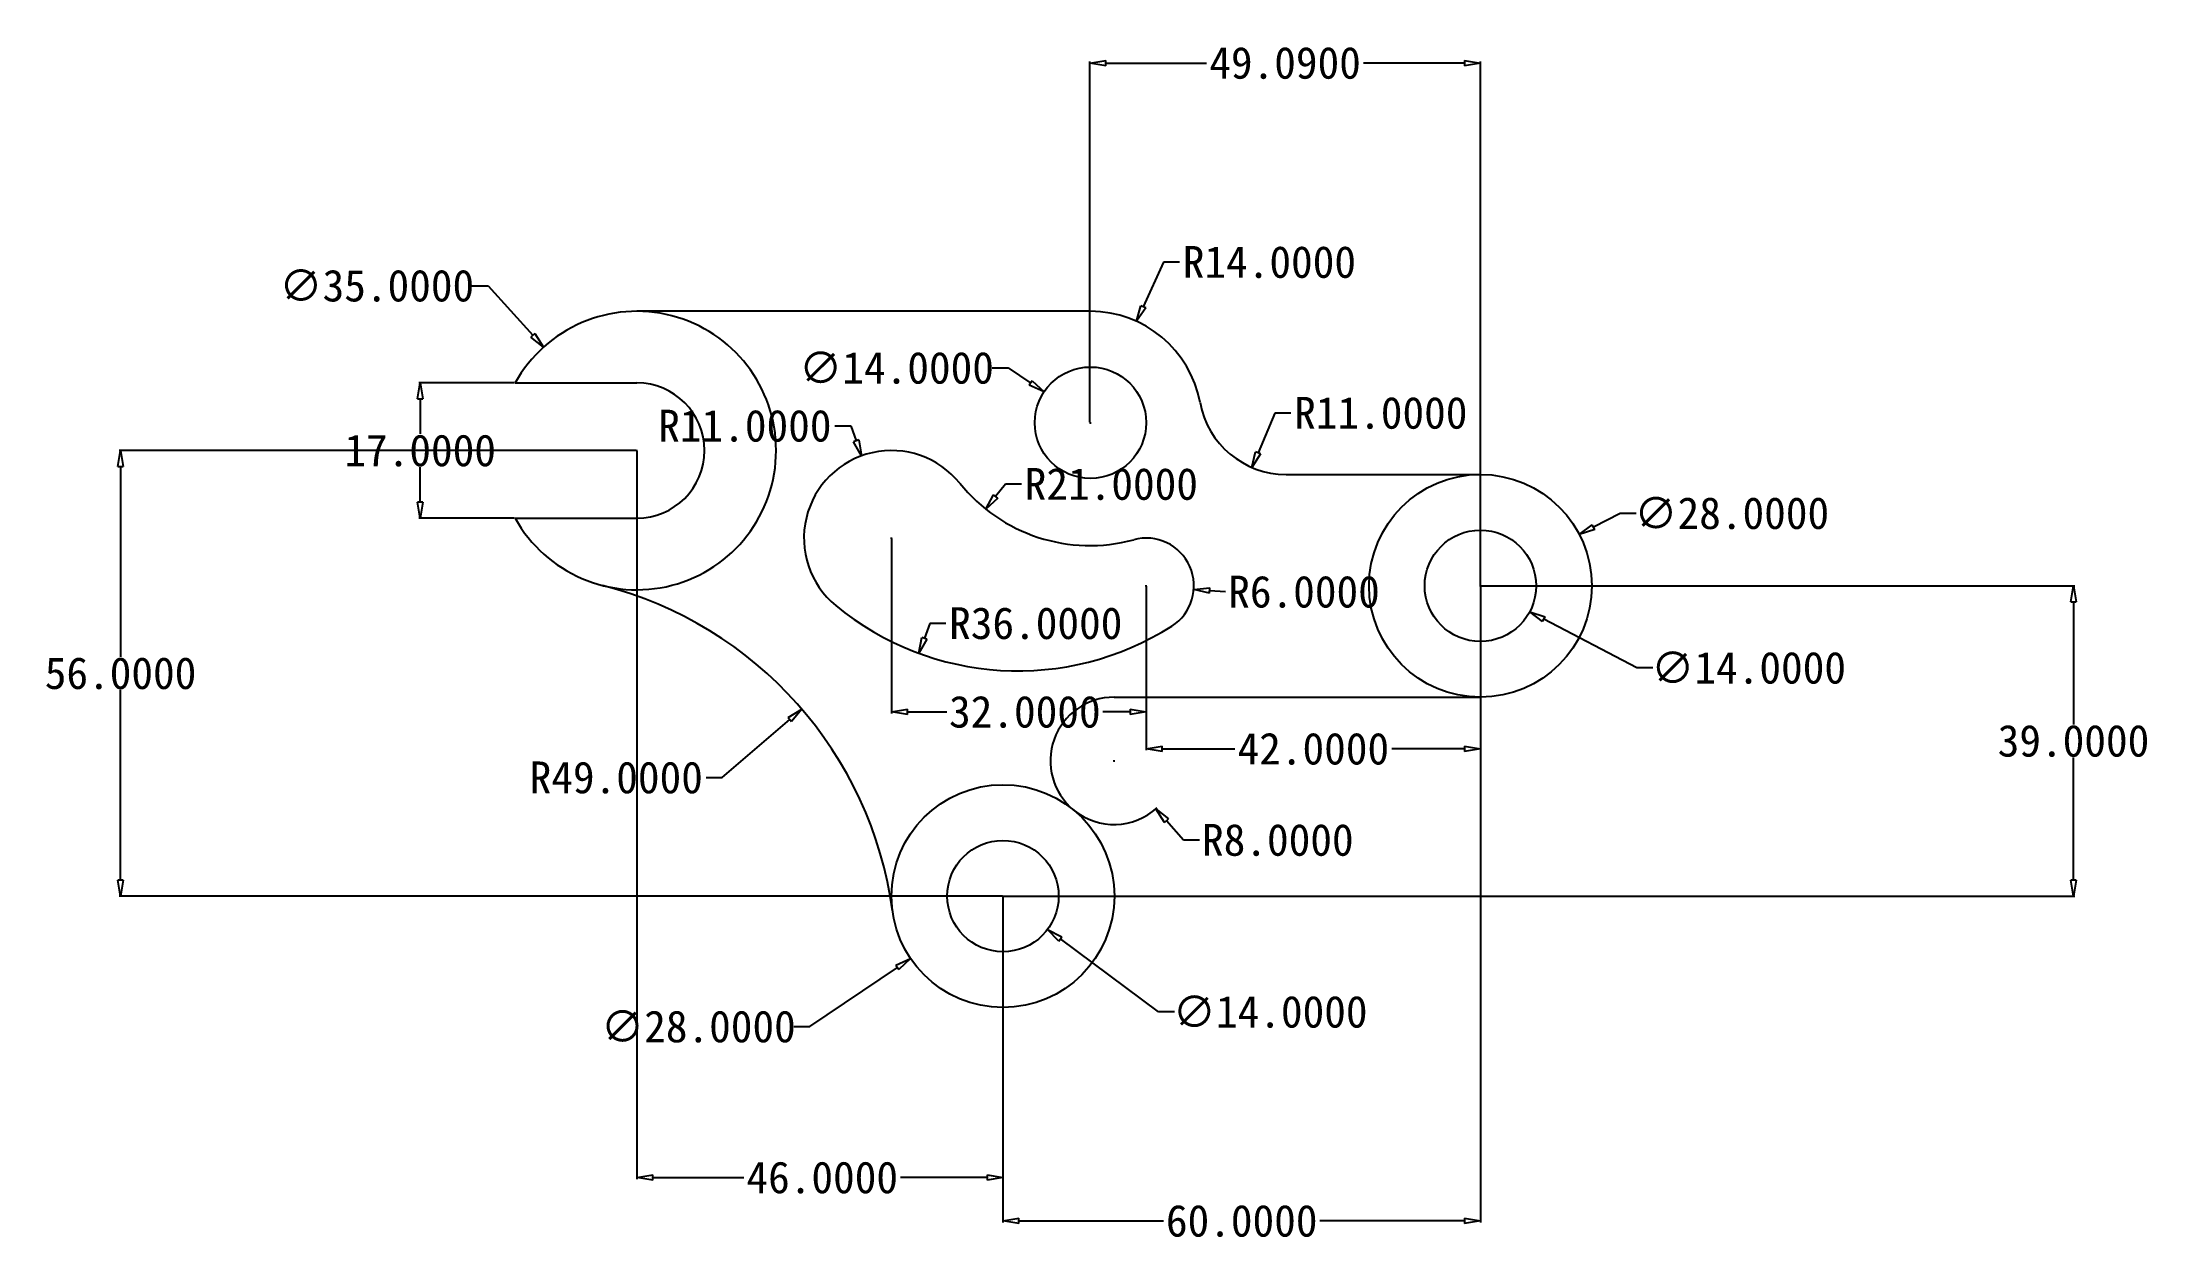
# Model space of a CAD drawing. Header units: inches. Extents: x -99 to 166, y -33 to 118.
import ezdxf

# ---------------------------------------------------------------- set-up
doc = ezdxf.new("R2010")
doc.units = ezdxf.units.IN
doc.header["$MEASUREMENT"] = 0
doc.styles.get("Standard").update_dxf_attribs({"font": ''})
doc.styles.get('Standard').set_extended_font_data('SimSun')
doc.dimstyles.get("Standard").update_dxf_attribs({"dimtxt": 4, "dimasz": 2, "dimexe": 0.18, "dimexo": 0.0625, "dimgap": 0.09, "dimtad": 0, "dimtih": 1, "dimtoh": 1, "dimdec": 4, "dimzin": 0, "dimdsep": 46, "dimtxsty": 'Standard', "dimblk": 'CLOSEDBLANK', "dimcen": 0.09, "dimadec": 0, "dimazin": 0, "dimtfac": 1, "dimtdec": 4, "dimtofl": 0, "dimtmove": 0, "dimatfit": 3, "dimfxl": 1, "dimtolj": 1, "dimtzin": 0, "dimarcsym": 0})

# ---------------------------------------------------------------- blocks, each defined once
blk = doc.blocks.new('_ClosedBlank')
at = {"color": 0, "linetype": 'ByBlock', "lineweight": -2}
for p, q in [((-1, 0.17), (0, 0)), ((-1, 0.17), (-1, -0.17)), ((0, 0), (-1, -0.17))]:
    blk.add_line(p, q, dxfattribs=at)
blk = doc.blocks.new('*D6')
at = {"color": 0, "lineweight": -2}
for p, q in [((81.42, 49.58), (81.6, 49.58)), ((81.51, 49.49), (81.51, 49.67)), ((101.18, 39.26), (89.47, 45.4)), ((103.18, 39.26), (101.18, 39.26))]:
    blk.add_line(p, q, dxfattribs=at)
at = {"layer": 'Defpoints', "color": 0}
for p in [(75.31, 52.84), (87.7, 46.33)]:
    blk.add_point(p, dxfattribs=at)
at = {"color": 0, "lineweight": -2, "xscale": 2, "yscale": 2, "zscale": 2, "rotation": 152.3093952369375}
blk.add_blockref('_ClosedBlank', (87.7, 46.33), dxfattribs=at)
at = {"color": 0, "insert": (115.2, 39.26), "char_height": 4, "attachment_point": 5}
blk.add_mtext('\\A1;∅14.0000', dxfattribs=at)
blk = doc.blocks.new('*D7')
at = {"color": 0, "lineweight": -2}
for p, q in [((99.07, 58.69), (95.71, 56.95)), ((101.07, 58.69), (99.07, 58.69)), ((81.42, 49.58), (81.6, 49.58)), ((81.51, 49.49), (81.51, 49.67))]:
    blk.add_line(p, q, dxfattribs=at)
at = {"layer": 'Defpoints', "color": 0}
for p in [(93.93, 56.03), (69.08, 43.14)]:
    blk.add_point(p, dxfattribs=at)
at = {"color": 0, "lineweight": -2, "xscale": 2, "yscale": 2, "zscale": 2, "rotation": 207.4182402011416}
blk.add_blockref('_ClosedBlank', (93.93, 56.03), dxfattribs=at)
at = {"color": 0, "insert": (113.08, 58.69), "char_height": 4, "attachment_point": 5}
blk.add_mtext('\\A1;∅28.0000', dxfattribs=at)
blk = doc.blocks.new('*D8')
at = {"color": 0, "lineweight": -2}
for p, q in [((21.51, 10.49), (21.51, 10.67)), ((21.42, 10.58), (21.6, 10.58)), ((41.06, -3.98), (28.72, 5.21)), ((43.06, -3.98), (41.06, -3.98))]:
    blk.add_line(p, q, dxfattribs=at)
at = {"layer": 'Defpoints', "color": 0}
for p in [(15.89, 14.77), (27.12, 6.4)]:
    blk.add_point(p, dxfattribs=at)
at = {"color": 0, "lineweight": -2, "xscale": 2, "yscale": 2, "zscale": 2, "rotation": 143.3179375584156}
blk.add_blockref('_ClosedBlank', (27.12, 6.4), dxfattribs=at)
at = {"color": 0, "insert": (55.08, -3.98), "char_height": 4, "attachment_point": 5}
blk.add_mtext('\\A1;∅14.0000', dxfattribs=at)
blk = doc.blocks.new('*D9')
at = {"color": 0, "lineweight": -2}
for p, q in [((21.51, 10.49), (21.51, 10.67)), ((21.42, 10.58), (21.6, 10.58)), ((-2.75, -5.83), (8.25, 1.62)), ((-4.75, -5.83), (-2.75, -5.83))]:
    blk.add_line(p, q, dxfattribs=at)
at = {"layer": 'Defpoints', "color": 0}
for p in [(33.1, 18.43), (9.91, 2.74)]:
    blk.add_point(p, dxfattribs=at)
at = {"color": 0, "lineweight": -2, "xscale": 2, "yscale": 2, "zscale": 2, "rotation": 34.07939846144863}
blk.add_blockref('_ClosedBlank', (9.91, 2.74), dxfattribs=at)
at = {"color": 0, "insert": (-16.77, -5.83), "char_height": 4, "attachment_point": 5}
blk.add_mtext('\\A1;∅28.0000', dxfattribs=at)
blk = doc.blocks.new('*D10')
at = {"color": 0, "lineweight": -2}
for p, q in [((-39.85, 75.08), (-51.9, 75.08)), ((-51.72, 73.08), (-51.72, 68.67)), ((-51.72, 60.08), (-51.72, 64.49)), ((-39.85, 58.08), (-51.9, 58.08))]:
    blk.add_line(p, q, dxfattribs=at)
at = {"layer": 'Defpoints', "color": 0}
for p in [(-39.79, 75.08), (-51.72, 58.08), (-39.79, 58.08)]:
    blk.add_point(p, dxfattribs=at)
at = {"color": 0, "lineweight": -2, "xscale": 2, "yscale": 2, "zscale": 2}
for p, rotation in [((-51.72, 75.08), 90), ((-51.72, 58.08), 270)]:
    blk.add_blockref('_ClosedBlank', p, dxfattribs=dict(at, rotation=rotation))
at = {"color": 0, "insert": (-51.72, 66.58), "char_height": 4, "attachment_point": 5}
blk.add_mtext('\\A1;17.0000', dxfattribs=at)
blk = doc.blocks.new('*D11')
at = {"color": 0, "lineweight": -2}
for p, q in [((-45.17, 87.29), (-43.17, 87.29)), ((-43.17, 87.29), (-37.55, 81.07)), ((-24.58, 66.58), (-24.4, 66.58)), ((-24.49, 66.49), (-24.49, 66.67))]:
    blk.add_line(p, q, dxfattribs=at)
at = {"layer": 'Defpoints', "color": 0}
for p in [(-36.22, 79.58), (-12.77, 53.59)]:
    blk.add_point(p, dxfattribs=at)
at = {"color": 0, "lineweight": -2, "xscale": 2, "yscale": 2, "zscale": 2, "rotation": 312.0476476187326}
blk.add_blockref('_ClosedBlank', (-36.22, 79.58), dxfattribs=at)
at = {"color": 0, "insert": (-57.18, 87.29), "char_height": 4, "attachment_point": 5}
blk.add_mtext('\\A1;∅35.0000', dxfattribs=at)
blk = doc.blocks.new('*D13')
at = {"color": 0, "lineweight": -2}
for p, q in [((41.69, 90.26), (39.13, 84.65)), ((43.69, 90.26), (41.69, 90.26)), ((32.42, 70.08), (32.6, 70.08)), ((32.51, 69.99), (32.51, 70.17))]:
    blk.add_line(p, q, dxfattribs=at)
at = {"layer": 'Defpoints', "color": 0}
for p in [(38.31, 82.83), (32.51, 70.08)]:
    blk.add_point(p, dxfattribs=at)
at = {"color": 0, "lineweight": -2, "xscale": 2, "yscale": 2, "zscale": 2, "rotation": 245.526082811905}
blk.add_blockref('_ClosedBlank', (38.31, 82.83), dxfattribs=at)
at = {"color": 0, "insert": (54.99, 90.26), "char_height": 4, "attachment_point": 5}
blk.add_mtext('\\A1;R14.0000', dxfattribs=at)
blk = doc.blocks.new('*D14')
at = {"color": 0, "lineweight": -2}
for p, q in [((55.69, 71.3), (53.56, 66.31)), ((57.69, 71.3), (55.69, 71.3))]:
    blk.add_line(p, q, dxfattribs=at)
at = {"layer": 'Defpoints', "color": 0}
for p in [(57.1, 74.58), (52.77, 64.47)]:
    blk.add_point(p, dxfattribs=at)
at = {"color": 0, "lineweight": -2, "xscale": 2, "yscale": 2, "zscale": 2, "rotation": 246.8638969312686}
blk.add_blockref('_ClosedBlank', (52.77, 64.47), dxfattribs=at)
at = {"color": 0, "insert": (68.99, 71.3), "char_height": 4, "attachment_point": 5}
blk.add_mtext('\\A1;R11.0000', dxfattribs=at)
blk = doc.blocks.new('*D15')
at = {"color": 0, "lineweight": -2}
for p, q in [((20.15, 76.96), (22.15, 76.96)), ((22.15, 76.96), (25.01, 75.06)), ((32.42, 70.08), (32.6, 70.08)), ((32.51, 69.99), (32.51, 70.17))]:
    blk.add_line(p, q, dxfattribs=at)
at = {"layer": 'Defpoints', "color": 0}
for p in [(26.67, 73.96), (38.34, 66.21)]:
    blk.add_point(p, dxfattribs=at)
at = {"color": 0, "lineweight": -2, "xscale": 2, "yscale": 2, "zscale": 2, "rotation": 326.4340499825599}
blk.add_blockref('_ClosedBlank', (26.67, 73.96), dxfattribs=at)
at = {"color": 0, "insert": (8.13, 76.96), "char_height": 4, "attachment_point": 5}
blk.add_mtext('\\A1;∅14.0000', dxfattribs=at)
blk = doc.blocks.new('*D16')
at = {"color": 0, "lineweight": -2}
for p, q in [((0.38, 69.68), (2.38, 69.68)), ((2.38, 69.68), (3.06, 67.8)), ((7.51, 55.49), (7.51, 55.67)), ((7.42, 55.58), (7.6, 55.58))]:
    blk.add_line(p, q, dxfattribs=at)
at = {"layer": 'Defpoints', "color": 0}
for p in [(3.75, 65.92), (7.51, 55.58)]:
    blk.add_point(p, dxfattribs=at)
at = {"color": 0, "lineweight": -2, "xscale": 2, "yscale": 2, "zscale": 2, "rotation": 289.9800562531101}
blk.add_blockref('_ClosedBlank', (3.75, 65.92), dxfattribs=at)
at = {"color": 0, "insert": (-10.92, 69.68), "char_height": 4, "attachment_point": 5}
blk.add_mtext('\\A1;R11.0000', dxfattribs=at)
blk = doc.blocks.new('*D17')
at = {"color": 0, "lineweight": -2}
for p, q in [((21.83, 62.36), (20.58, 60.79)), ((23.83, 62.36), (21.83, 62.36))]:
    blk.add_line(p, q, dxfattribs=at)
at = {"layer": 'Defpoints', "color": 0}
for p in [(32.44, 75.64), (19.34, 59.23)]:
    blk.add_point(p, dxfattribs=at)
at = {"color": 0, "lineweight": -2, "xscale": 2, "yscale": 2, "zscale": 2, "rotation": 231.398379077731}
blk.add_blockref('_ClosedBlank', (19.34, 59.23), dxfattribs=at)
at = {"color": 0, "insert": (35.13, 62.36), "char_height": 4, "attachment_point": 5}
blk.add_mtext('\\A1;R21.0000', dxfattribs=at)
blk = doc.blocks.new('*D18')
at = {"color": 0, "lineweight": -2}
for p, q in [((39.42, 49.58), (39.6, 49.58)), ((39.51, 49.49), (39.51, 49.67)), ((49.48, 48.82), (47.48, 48.97))]:
    blk.add_line(p, q, dxfattribs=at)
at = {"layer": 'Defpoints', "color": 0}
for p in [(39.51, 49.58), (45.49, 49.13)]:
    blk.add_point(p, dxfattribs=at)
at = {"color": 0, "lineweight": -2, "xscale": 2, "yscale": 2, "zscale": 2, "rotation": 175.6129984893619}
blk.add_blockref('_ClosedBlank', (45.49, 49.13), dxfattribs=at)
at = {"color": 0, "insert": (59.34, 48.82), "char_height": 4, "attachment_point": 5}
blk.add_mtext('\\A1;R6.0000', dxfattribs=at)
blk = doc.blocks.new('*D19')
at = {"color": 0, "lineweight": -2}
for p, q in [((12.33, 44.86), (11.64, 42.99)), ((14.33, 44.86), (12.33, 44.86))]:
    blk.add_line(p, q, dxfattribs=at)
at = {"layer": 'Defpoints', "color": 0}
for p in [(23.39, 74.89), (10.95, 41.11)]:
    blk.add_point(p, dxfattribs=at)
at = {"color": 0, "lineweight": -2, "xscale": 2, "yscale": 2, "zscale": 2, "rotation": 249.7760515766711}
blk.add_blockref('_ClosedBlank', (10.95, 41.11), dxfattribs=at)
at = {"color": 0, "insert": (25.63, 44.86), "char_height": 4, "attachment_point": 5}
blk.add_mtext('\\A1;R36.0000', dxfattribs=at)
blk = doc.blocks.new('*D20')
at = {"color": 0, "lineweight": -2}
for p, q in [((32.42, 70.15), (32.42, 115.47)), ((34.42, 115.29), (47.1, 115.29)), ((79.51, 115.29), (66.82, 115.29)), ((81.51, 49.56), (81.51, 115.47))]:
    blk.add_line(p, q, dxfattribs=at)
at = {"layer": 'Defpoints', "color": 0}
for p in [(32.42, 115.29), (32.42, 70.08), (81.51, 49.49)]:
    blk.add_point(p, dxfattribs=at)
at = {"color": 0, "lineweight": -2, "xscale": 2, "yscale": 2, "zscale": 2, "rotation": 180}
blk.add_blockref('_ClosedBlank', (32.42, 115.29), dxfattribs=at)
at = {"color": 0, "lineweight": -2, "xscale": 2, "yscale": 2, "zscale": 2}
blk.add_blockref('_ClosedBlank', (81.51, 115.29), dxfattribs=at)
at = {"color": 0, "insert": (56.96, 115.29), "char_height": 4, "attachment_point": 5}
blk.add_mtext('\\A1;49.0900', dxfattribs=at)
blk = doc.blocks.new('*D22')
at = {"color": 0, "lineweight": -2}
for p, q in [((81.51, 49.52), (81.51, -30.43)), ((21.51, 10.52), (21.51, -30.43)), ((23.51, -30.25), (41.68, -30.25)), ((79.51, -30.25), (61.33, -30.25))]:
    blk.add_line(p, q, dxfattribs=at)
at = {"layer": 'Defpoints', "color": 0}
for p in [(81.51, 49.58), (21.51, 10.58), (21.51, -30.25)]:
    blk.add_point(p, dxfattribs=at)
at = {"color": 0, "lineweight": -2, "xscale": 2, "yscale": 2, "zscale": 2, "rotation": 180}
blk.add_blockref('_ClosedBlank', (21.51, -30.25), dxfattribs=at)
at = {"color": 0, "lineweight": -2, "xscale": 2, "yscale": 2, "zscale": 2}
blk.add_blockref('_ClosedBlank', (81.51, -30.25), dxfattribs=at)
at = {"color": 0, "insert": (51.51, -30.25), "char_height": 4, "attachment_point": 5}
blk.add_mtext('\\A1;60.0000', dxfattribs=at)
blk = doc.blocks.new('*D23')
at = {"color": 0, "lineweight": -2}
for p, q in [((-24.49, 66.52), (-24.49, -24.98)), ((21.51, 10.52), (21.51, -24.98)), ((-22.49, -24.8), (-11.06, -24.8)), ((19.51, -24.8), (8.65, -24.8))]:
    blk.add_line(p, q, dxfattribs=at)
at = {"layer": 'Defpoints', "color": 0}
for p in [(-24.49, 66.58), (21.51, 10.58), (-24.49, -24.8)]:
    blk.add_point(p, dxfattribs=at)
at = {"color": 0, "lineweight": -2, "xscale": 2, "yscale": 2, "zscale": 2, "rotation": 180}
blk.add_blockref('_ClosedBlank', (-24.49, -24.8), dxfattribs=at)
at = {"color": 0, "lineweight": -2, "xscale": 2, "yscale": 2, "zscale": 2}
blk.add_blockref('_ClosedBlank', (21.51, -24.8), dxfattribs=at)
at = {"color": 0, "insert": (-1.2, -24.8), "char_height": 4, "attachment_point": 5}
blk.add_mtext('\\A1;46.0000', dxfattribs=at)
blk = doc.blocks.new('*D24')
at = {"color": 0, "lineweight": -2}
for p, q in [((-24.56, 66.58), (-89.55, 66.58)), ((-89.37, 64.58), (-89.37, 40.67)), ((-89.37, 12.58), (-89.37, 36.49)), ((21.44, 10.58), (-89.55, 10.58))]:
    blk.add_line(p, q, dxfattribs=at)
at = {"layer": 'Defpoints', "color": 0}
for p in [(-89.37, 66.58), (-24.49, 66.58), (21.51, 10.58)]:
    blk.add_point(p, dxfattribs=at)
at = {"color": 0, "lineweight": -2, "xscale": 2, "yscale": 2, "zscale": 2}
for p, rotation in [((-89.37, 66.58), 90), ((-89.37, 10.58), 270)]:
    blk.add_blockref('_ClosedBlank', p, dxfattribs=dict(at, rotation=rotation))
at = {"color": 0, "insert": (-89.37, 38.58), "char_height": 4, "attachment_point": 5}
blk.add_mtext('\\A1;56.0000', dxfattribs=at)
blk = doc.blocks.new('*D26')
at = {"color": 0, "lineweight": -2}
for p, q in [((-13.78, 25.47), (-5.28, 32.77)), ((-15.78, 25.47), (-13.78, 25.47))]:
    blk.add_line(p, q, dxfattribs=at)
at = {"layer": 'Defpoints', "color": 0}
for p in [(-3.76, 34.08), (-40.93, 2.15)]:
    blk.add_point(p, dxfattribs=at)
at = {"color": 0, "lineweight": -2, "xscale": 2, "yscale": 2, "zscale": 2, "rotation": 40.66338847456102}
blk.add_blockref('_ClosedBlank', (-3.76, 34.08), dxfattribs=at)
at = {"color": 0, "insert": (-27.08, 25.47), "char_height": 4, "attachment_point": 5}
blk.add_mtext('\\A1;R49.0000', dxfattribs=at)
blk = doc.blocks.new('*D27')
at = {"color": 0, "lineweight": -2}
for p, q in [((39.51, 49.52), (39.51, 28.91)), ((81.51, 49.52), (81.51, 28.91)), ((41.51, 29.09), (50.65, 29.09)), ((79.51, 29.09), (70.36, 29.09))]:
    blk.add_line(p, q, dxfattribs=at)
at = {"layer": 'Defpoints', "color": 0}
for p in [(39.51, 49.58), (81.51, 49.58), (39.51, 29.09)]:
    blk.add_point(p, dxfattribs=at)
at = {"color": 0, "lineweight": -2, "xscale": 2, "yscale": 2, "zscale": 2, "rotation": 180}
blk.add_blockref('_ClosedBlank', (39.51, 29.09), dxfattribs=at)
at = {"color": 0, "lineweight": -2, "xscale": 2, "yscale": 2, "zscale": 2}
blk.add_blockref('_ClosedBlank', (81.51, 29.09), dxfattribs=at)
at = {"color": 0, "insert": (60.51, 29.09), "char_height": 4, "attachment_point": 5}
blk.add_mtext('\\A1;42.0000', dxfattribs=at)
blk = doc.blocks.new('*D28')
at = {"color": 0, "lineweight": -2}
for p, q in [((7.51, 55.52), (7.51, 33.55)), ((39.51, 49.52), (39.51, 33.55)), ((9.51, 33.73), (14.47, 33.73)), ((37.51, 33.73), (34.05, 33.73))]:
    blk.add_line(p, q, dxfattribs=at)
at = {"layer": 'Defpoints', "color": 0}
for p in [(7.51, 55.58), (39.51, 49.58), (7.51, 33.73)]:
    blk.add_point(p, dxfattribs=at)
at = {"color": 0, "lineweight": -2, "xscale": 2, "yscale": 2, "zscale": 2, "rotation": 180}
blk.add_blockref('_ClosedBlank', (7.51, 33.73), dxfattribs=at)
at = {"color": 0, "lineweight": -2, "xscale": 2, "yscale": 2, "zscale": 2}
blk.add_blockref('_ClosedBlank', (39.51, 33.73), dxfattribs=at)
at = {"color": 0, "insert": (24.26, 33.73), "char_height": 4, "attachment_point": 5}
blk.add_mtext('\\A1;32.0000', dxfattribs=at)
blk = doc.blocks.new('*D29')
at = {"color": 0, "lineweight": -2}
for p, q in [((35.38, 27.58), (35.56, 27.58)), ((35.47, 27.49), (35.47, 27.67)), ((44.19, 17.62), (42.05, 20.06)), ((46.19, 17.62), (44.19, 17.62))]:
    blk.add_line(p, q, dxfattribs=at)
blk.add_arc((35.47, 27.58), 8, 231.0471, 312.4615, dxfattribs=at)
at = {"layer": 'Defpoints', "color": 0}
for p in [(35.47, 27.58), (40.74, 21.56)]:
    blk.add_point(p, dxfattribs=at)
at = {"color": 0, "lineweight": -2, "xscale": 2, "yscale": 2, "zscale": 2, "rotation": 131.172348818114}
blk.add_blockref('_ClosedBlank', (40.74, 21.56), dxfattribs=at)
at = {"color": 0, "insert": (56.05, 17.62), "char_height": 4, "attachment_point": 5}
blk.add_mtext('\\A1;R8.0000', dxfattribs=at)
blk = doc.blocks.new('*D30')
at = {"color": 0, "lineweight": -2}
for p, q in [((81.57, 49.58), (156.21, 49.58)), ((156.03, 47.58), (156.03, 32.17)), ((156.03, 12.58), (156.03, 27.99)), ((21.57, 10.58), (156.21, 10.58))]:
    blk.add_line(p, q, dxfattribs=at)
at = {"layer": 'Defpoints', "color": 0}
for p in [(81.51, 49.58), (21.51, 10.58), (156.03, 10.58)]:
    blk.add_point(p, dxfattribs=at)
at = {"color": 0, "lineweight": -2, "xscale": 2, "yscale": 2, "zscale": 2}
for p, rotation in [((156.03, 49.58), 90), ((156.03, 10.58), 270)]:
    blk.add_blockref('_ClosedBlank', p, dxfattribs=dict(at, rotation=rotation))
at = {"color": 0, "insert": (156.03, 30.08), "char_height": 4, "attachment_point": 5}
blk.add_mtext('\\A1;39.0000', dxfattribs=at)

msp = doc.modelspace()

# ---------------------------------------------------------------- linework, layer by layer
for p, q in [((32.50524, 84.08476), (-24.49476, 84.08476)), ((-39.79182, 75.08476), (-24.49476, 75.08476)), ((-39.79182, 75.08476), (-24.49476, 75.08476)), ((57.0969, 63.58476), (81.50524, 63.58476)), ((-39.79182, 58.08476), (-24.49476, 58.08476)), ((35.46948, 35.58476), (81.50524, 35.58476))]:
    msp.add_line(p, q)
for centre, radius in [((32.50524, 70.08476), 7), ((81.50524, 49.58476), 14), ((81.50524, 49.58476), 7), ((21.50524, 10.58476), 14), ((21.50524, 10.58476), 7)]:
    msp.add_circle(centre, radius)
for centre, radius, start, end in [((-24.49476, 66.58476), 17.5, 209.0592811, 150.9407189), ((32.50524, 70.08476), 14, 10.3697598, 90), ((-24.49476, 66.58476), 8.5, 270, 90), ((57.0969, 74.58476), 11, 190.3697598, 270), ((7.50524, 55.58476), 11, 38.8169521, 230.5497414), ((32.43812, 75.64346), 21, 218.8169521, 285.1736379), ((39.50524, 49.58476), 6, 302.4905109, 105.1736379), ((-40.92716, 2.14699), 49, 7.696918, 75.6938104), ((23.39044, 74.88917), 36, 230.5497414, 302.4905109), ((35.46948, 27.58476), 8, 90, 230.5994312)]:
    msp.add_arc(centre, radius, start, end)

# ---------------------------------------------------------------- dimensions: what is measured, and where the dimension line sits
for base, p1, p2, picture, middle in [((32.41524, 115.28741), (81.50524, 49.49476), (32.41524, 70.08476), '*D20', (56.96024, 115.28741)), ((21.50524, -30.24833), (81.50524, 49.58476), (21.50524, 10.58476), '*D22', (51.50524, -30.24833)), ((39.50524, 29.087), (81.50524, 49.58476), (39.50524, 49.58476), '*D27', (60.50524, 29.087))]:
    dim = msp.add_linear_dim(base=base, p1=p1, p2=p2, dimstyle='Standard')
    dim.commit()
    dim.dimension.update_dxf_attribs({"geometry": picture, "text_midpoint": middle})
for center, mpoint, picture, middle in [((32.50524, 70.08476), (38.30514, 82.82686), '*D13', (54.98523, 90.25997)), ((23.39044, 74.88917), (10.94559, 41.10862), '*D19', (25.62505, 44.86202)), ((32.43812, 75.64346), (19.33618, 59.2319), '*D17', (35.12849, 62.35791)), ((57.0969, 74.58476), (52.77482, 64.46944), '*D14', (68.99108, 71.30231)), ((-40.92716, 2.14699), (-3.75816, 34.07606), '*D26', (-27.0789, 25.46517)), ((35.46948, 27.58476), (40.73609, 21.5629), '*D29', (56.05332, 17.61736))]:
    dim = msp.add_radius_dim(center=center, mpoint=mpoint, dimstyle='Standard')
    dim.commit()
    dim.dimension.update_dxf_attribs({"geometry": picture, "text_midpoint": middle, "dimtype": 164})
for p1, p2, picture, middle in [((-12.77416, 53.58947), (-36.21536, 79.58005), '*D11', (-57.1836, 87.28845)), ((38.33799, 66.21448), (26.67249, 73.95503), '*D15', (8.13238, 76.95701)), ((69.07788, 43.138), (93.9326, 56.03151), '*D7', (113.08211, 58.69457)), ((75.30695, 52.83764), (87.70353, 46.33188), '*D6', (115.19665, 39.25902)), ((33.10091, 18.42954), (9.90957, 2.73998), '*D9', (-16.76789, -5.82587)), ((15.8915, 14.76638), (27.11898, 6.40314), '*D8', (55.08061, -3.98486))]:
    dim = msp.add_diameter_dim_2p(p1=p1, p2=p2, dimstyle='Standard')
    dim.commit()
    dim.dimension.update_dxf_attribs({"geometry": picture, "text_midpoint": middle, "dimtype": 163})
for base, p1, p2, picture, middle in [((-51.71854, 58.08476), (-39.79182, 75.08476), (-39.79182, 58.08476), '*D10', (-51.71854, 66.58476)), ((-89.37158, 66.58476), (21.50524, 10.58476), (-24.49476, 66.58476), '*D24', (-89.37158, 38.58476)), ((156.02516, 10.58476), (81.50524, 49.58476), (21.50524, 10.58476), '*D30', (156.02516, 30.08476))]:
    dim = msp.add_linear_dim(base=base, p1=p1, p2=p2, angle=90, dimstyle='Standard')
    dim.commit()
    dim.dimension.update_dxf_attribs({"geometry": picture, "text_midpoint": middle})
for center, mpoint, picture, middle in [((7.50524, 55.58476), (3.74662, 65.92269), '*D16', (-10.91686, 69.68193)), ((39.50524, 49.58476), (45.48766, 49.1258), '*D18', (59.34248, 48.81983))]:
    dim = msp.add_radius_dim(center=center, mpoint=mpoint, dimstyle='Standard')
    dim.commit()
    dim.dimension.update_dxf_attribs({"geometry": picture, "text_midpoint": middle})
for base, p1, p2, picture, middle in [((-24.49476, -24.80175), (21.50524, 10.58476), (-24.49476, 66.58476), '*D23', (-1.20403, -24.80175)), ((7.50524, 33.72582), (39.50524, 49.58476), (7.50524, 55.58476), '*D28', (24.26299, 33.72582))]:
    dim = msp.add_linear_dim(base=base, p1=p1, p2=p2, dimstyle='Standard')
    dim.commit()
    dim.dimension.update_dxf_attribs({"geometry": picture, "text_midpoint": middle, "dimtype": 160})

doc.saveas('drawing.dxf')
